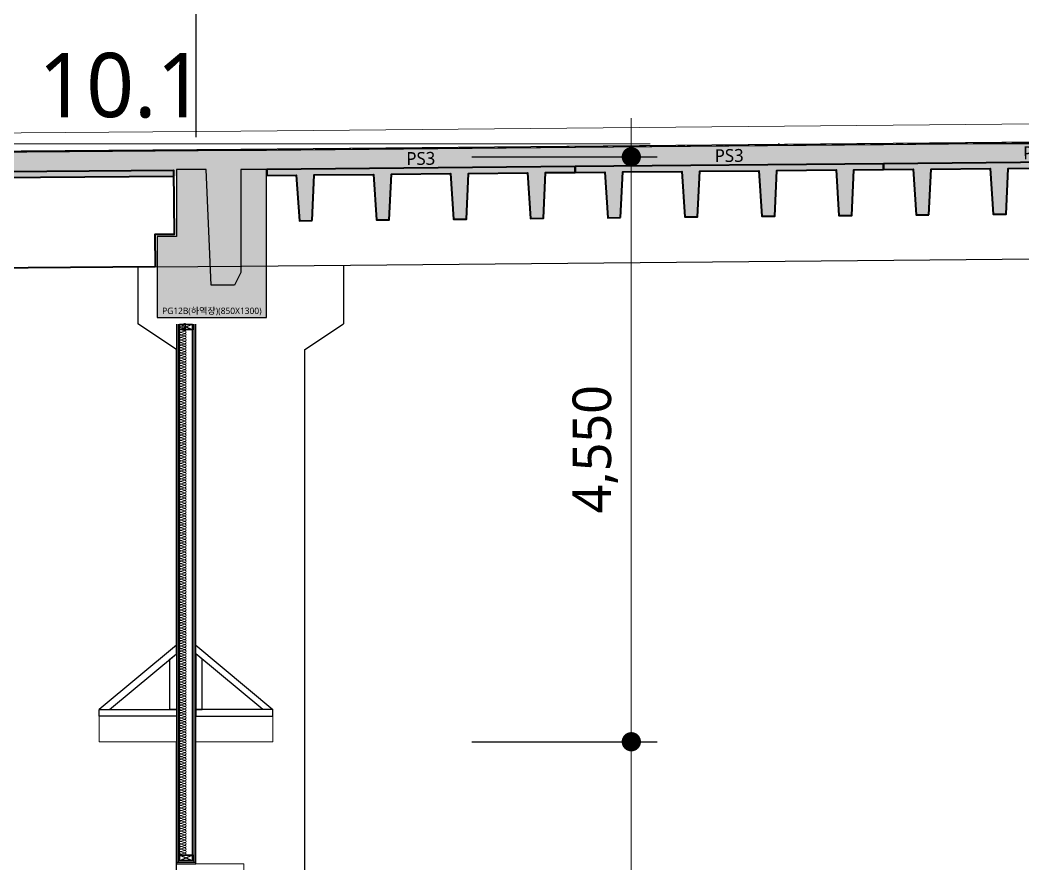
# Model space of a CAD drawing. Header units: millimetres. Extents: x 0 to 420000, y 0 to 297000.
# Drawn here: x 229296 to 237100, y 98999 to 105564 of the extents above; entities that cross this region are included whole.
import ezdxf
from ezdxf.enums import TextEntityAlignment as Align

# ---------------------------------------------------------------- set-up
doc = ezdxf.new("R2010")
doc.units = ezdxf.units.MM
doc.set_wipeout_variables(frame=1)
for name, pattern in [('0731_main_plan$0$form_$0$y-Landschaft$0$_$1$20120914_Verkehrsflächen_Grün$0$20120628_xref - Gammel$1$3_H-GL_F1_U3 - Default$0${ Offset Lines }', [0]), ('CEN', [62, 60, -1, 0, -1]), ('HID', [2, 1.1, -0.9])]:
    doc.linetypes.add(name, pattern=pattern)
doc.layers.get('Defpoints').update_dxf_attribs({"color": 140})
for name, color, linetype in [('1', 3, 'Continuous'), ('3', 3, 'Continuous'), ('A-CONC-SOLD', 253, 'CEN'), ('SCREW2', 8, 'Continuous')]:
    doc.layers.add(name, color=color, linetype=linetype)
for name, color, linetype, lineweight in [('A-AXIS-LINE', 1, 'CEN', 15), ('A-CONC-LIN1', 2, 'Continuous', 40), ('A-CONC-LIN2', 7, 'Continuous', 25), ('A-ELEV-LIN2', 7, 'Continuous', 25), ('A-WAXM-DRYW', 4, 'Continuous', 25), ('A-WAXM-PANL', 6, 'Continuous', 20), ('A-XXXX-FIN2', 6, 'Continuous', 20), ('A-XXXX-INSL2', 8, 'Continuous', 18), ('A-XXXX-STL', 3, 'Continuous', 25), ('A-XXXX-WAT1', 9, 'HID', 20), ('DJ', 7, 'Continuous', 5)]:
    doc.layers.add(name, color=color, linetype=linetype, lineweight=lineweight)
doc.layers.add('A-XXXX-NPLT', color=144, linetype='Continuous', lineweight=15, plot=False)
doc.styles.add('HY울릉도L', font='')
doc.styles.add('맑은고딕', font='')
doc.styles.get('HY울릉도L').set_extended_font_data('HYwulM')
doc.styles.get('맑은고딕').set_extended_font_data('Malgun Gothic')
doc.dimstyles.new('CDIM', dxfattribs={"dimtxt": 3, "dimasz": 1.5, "dimexe": 2, "dimexo": 1, "dimgap": 1, "dimtad": 1, "dimdec": 0, "dimrnd": 0.5, "dimzin": 0, "dimdsep": 32, "dimlunit": 6, "dimtxsty": 'HY울릉도L', "dimblk1": '_CIDOT', "dimblk2": '_CIDOT', "dimsah": 1, "dimcen": 5.5, "dimclrd": 2, "dimclre": 2, "dimclrt": 7, "dimadec": 0, "dimazin": 0, "dimtfac": 1, "dimtdec": 0, "dimtix": 1, "dimtmove": 2, "dimatfit": 1, "dimldrblk": '_CIDOT', "dimfxl": 1, "dimtolj": 1, "dimtzin": 0, "dimlwd": -1, "dimarcsym": 0})

# ---------------------------------------------------------------- blocks, each defined once
blk = doc.blocks.new('axis(211208)')
at = {"layer": 'A-AXIS-LINE', "ltscale": 1000}
blk.add_line((4631788.1, -360968.7), (4955413.1, -360968.7), dxfattribs=at)
blk = doc.blocks.new('90x45x2.3t')
at = {"layer": '1'}
h = blk.add_hatch(dxfattribs=at)
h.set_pattern_fill('ANSI32', color=256, scale=0.5, style=0)
h.set_pattern_definition([(45, (21523.4563, -2132.821), (-3.367596, 3.367596), []), (45, (21525.7014, -2132.821), (-3.367596, 3.367596), [])])
h.paths.add_polyline_path([(23242.8, 726.2), (23338.2, 726.2), (23338.2, 685.8), (23242.8, 685.8)], flags=16)
edge = h.paths.add_edge_path()
edge.add_line((23242.8, 728.5), (23338.2, 728.5))
edge.add_arc((23338.2, 726.2), 2.3, 360, 450, ccw=False)
edge.add_line((23340.5, 726.2), (23340.5, 685.8))
edge.add_arc((23338.2, 685.8), 2.3, 270, 360, ccw=False)
edge.add_line((23338.2, 683.5), (23242.8, 683.5))
edge.add_arc((23242.8, 685.8), 2.3, 180, 270, ccw=False)
edge.add_line((23240.5, 685.8), (23240.5, 726.2))
edge.add_arc((23242.8, 726.2), 2.3, 90, 180, ccw=False)
for p, q in [((23242.8, 685.8), (23338.2, 726.2)), ((23242.8, 726.2), (23338.2, 685.8))]:
    blk.add_line(p, q, dxfattribs=at)
at = {"layer": '3'}
blk.add_lwpolyline([(23242.8, 728.5), (23338.2, 728.5, -0.414214), (23340.5, 726.2), (23340.5, 685.8, -0.414214), (23338.2, 683.5), (23242.8, 683.5, -0.414214), (23240.5, 685.8), (23240.5, 726.2, -0.414214)], format="xyb", close=True, dxfattribs=at)
blk.add_lwpolyline([(23242.8, 726.2), (23338.2, 726.2), (23338.2, 685.8), (23242.8, 685.8)], close=True, dxfattribs=at)
at = {"layer": 'Defpoints'}
blk.add_lwpolyline([(23240.5, 728.5), (23340.5, 728.5), (23340.5, 683.5), (23240.5, 683.5)], close=True, dxfattribs=at)
blk = doc.blocks.new('DTS2_2')
at = {"layer": 'A-CONC-SOLD'}
h = blk.add_hatch(color=256, dxfattribs=at)
h.dxf.hatch_style = 1
h.paths.add_polyline_path([(12500, 0), (12500, -150), (320, -150), (320, 0)])
h = blk.add_hatch(color=256, dxfattribs=at)
h.dxf.hatch_style = 1
h.paths.add_polyline_path([(12480, -150), (12480, -200), (320, -200), (320, -150)])
at = {"layer": 'A-CONC-LIN1'}
blk.add_line((12480, -200), (320, -200), dxfattribs=at)
at = {"layer": 'A-CONC-LIN1', "color": 2}
blk.add_lwpolyline([(12330, -900), (470, -900), (470, -650), (320, -650), (320, -150), (12480, -150), (12480, -650), (12330, -650)], close=True, dxfattribs=at)
at = {"layer": 'A-CONC-LIN2'}
blk.add_line((12500, 0), (320, 0), dxfattribs=at)
blk = doc.blocks.new('PS3')
at = {"layer": 'A-CONC-SOLD'}
h = blk.add_hatch(color=256, dxfattribs=at)
h.dxf.hatch_style = 1
h.paths.add_polyline_path([(1200, 0), (-1200, 0), (-1200, -150), (1200, -150)])
h = blk.add_hatch(color=256, dxfattribs=at)
h.dxf.hatch_style = 1
h.paths.add_polyline_path([(-950, -550), (-850, -550), (-830, -195), (-370, -195), (-350, -550), (-250, -550), (-230, -195), (230, -195), (250, -550), (350, -550), (370, -195), (830, -195), (850, -550), (950, -550), (970, -195), (1200, -195), (1200, -150), (-1200, -150), (-1200, -195), (-970, -195)])
at = {"layer": 'A-CONC-LIN1', "color": 2, "linetype": '0731_main_plan$0$form_$0$y-Landschaft$0$_$1$20120914_Verkehrsflächen_Grün$0$20120628_xref - Gammel$1$3_H-GL_F1_U3 - Default$0${ Offset Lines }'}
blk.add_lwpolyline([(-850, -550), (-830, -195), (-370, -195), (-350, -550), (-250, -550), (-230, -195), (230, -195), (250, -550), (350, -550), (370, -195), (830, -195), (850, -550), (950, -550), (970, -195), (1200, -195), (1200, -150), (-1200, -150), (-1200, -195), (-970, -195), (-950, -550)], close=True, dxfattribs=at)
at = {"layer": 'A-CONC-LIN2'}
blk.add_line((-1200, 0), (1200, 0), dxfattribs=at)
at = {"layer": 'A-XXXX-NPLT', "style": '맑은고딕'}
blk.add_text('PS3', height=100, dxfattribs=at).set_placement((0, -75), align=Align.MIDDLE)
blk = doc.blocks.new('PG12B(하역장)')
at = {"layer": 'A-CONC-SOLD'}
h = blk.add_hatch(color=256, dxfattribs=at)
h.dxf.hatch_style = 1
h.paths.add_polyline_path([(0, 1150), (-200, 1150), (-200, 350), (-250, 250), (-430, 250), (-470, 1150), (-700, 1150), (-700, 630), (-850, 630), (-850, 0), (0, 0)])
h.paths.add_polyline_path([(0, 1300), (-720, 1300), (-720, 1100), (-700, 1100), (-700, 1150), (-470, 1150), (-430, 250), (-250, 250), (-200, 350), (-200, 1150), (0, 1150)])
blk.add_line((-720, 1300), (0, 1300))
at = {"color": 2, "ltscale": 2}
blk.add_lwpolyline([(-700, 1150), (-700, 630), (-850, 630), (-850, 0), (0, 0), (0, 1150), (-200, 1150), (-200, 350), (-250, 250), (-430, 250), (-470, 1150)], close=True, dxfattribs=at)
at = {"layer": 'A-XXXX-NPLT', "style": '맑은고딕'}
blk.add_text('PG12B(하역장)(850X1300)', height=50, dxfattribs=at).set_placement((-425, 50), align=Align.MIDDLE)
blk = doc.blocks.new('9층')
at = {"layer": '1'}
blk.add_lwpolyline([(4788324.9, -401118.7), (4801325, -401018.2), (4812323.8, -400918.2), (4823322.4, -401018.2), (4834327.3, -401118.2), (4845325.1, -401018.2), (4856323.8, -400918.2), (4867322.4, -401018.2), (4878322.4, -401118.7)], dxfattribs=at)
at = {"layer": 'A-CONC-LIN2'}
blk.add_lwpolyline([(4788324.8, -401108.7), (4801324.9, -401008.2), (4812323.8, -400908.2), (4823322.5, -401008.2), (4834327.3, -401108.2), (4845325, -401008.2), (4856323.8, -400908.2), (4867322.5, -401008.2), (4878023.8, -401106)], dxfattribs=at)
at = {"layer": 'A-ELEV-LIN2'}
for p, q in [((4802123.8, -401911), (4802123.8, -402368.5)), ((4800523.8, -401924.4), (4800523.8, -402368.5)), ((4800823.8, -402568.5), (4800523.8, -402368.5)), ((4801823.8, -402568.5), (4802123.8, -402368.5)), ((4800823.8, -411618.7), (4800823.8, -402568.5)), ((4801823.8, -411618.7), (4801823.8, -402568.5))]:
    blk.add_line(p, q, dxfattribs=at)
at = {"layer": 'A-ELEV-LIN2', "ltscale": 50}
blk.add_lwpolyline([(4788331.9, -402018.7), (4801332.6, -401918.2), (4812323.8, -401818.2), (4823314.2, -401918.2), (4834327.3, -402018.2), (4845333.3, -401918.2), (4856323.8, -401818.2), (4867314.2, -401918.2), (4878314.2, -402018.7)], dxfattribs=at)
at = {"layer": 'A-WAXM-DRYW'}
for p, q in [((4800823.8, -402369.3), (4800823.8, -406568.7)), ((4800836.3, -402369.3), (4800836.3, -406543.7)), ((4800848.8, -406508.7), (4800848.8, -402369.3)), ((4800948.8, -406510), (4800948.8, -402369.3)), ((4800961.3, -406556.2), (4800961.3, -402369.3)), ((4800973.8, -406568.7), (4800973.8, -402369.3)), ((4800823.8, -406556.2), (4800973.8, -406556.2)), ((4800823.8, -406568.7), (4800973.8, -406568.7)), ((4800836.3, -406543.7), (4800961.3, -406543.7)), ((4800836.3, -406543.7), (4800836.3, -406556.2))]:
    blk.add_line(p, q, dxfattribs=at)
at = {"layer": 'A-XXXX-FIN2'}
blk.add_lwpolyline([(4788323.8, -400968.7), (4801323.8, -400868.2), (4812323.8, -400768.2), (4823323.8, -400868.2), (4834327.3, -400968.2), (4845323.8, -400868.2), (4856323.8, -400768.2), (4867323.8, -400868.2), (4878223.8, -400967.8), (4878223.8, -401018.7), (4878423.8, -401018.7), (4878423.8, -400968.7), (4878543.8, -400968.7), (4878543.8, -401116)], dxfattribs=at)
at = {"layer": 'A-XXXX-INSL2'}
blk.add_lwpolyline([(4800850.6, -402369.3, 0.319342), (4800860.9, -402372.5), (4800886.6, -402364.9, -1.37259), (4800886.6, -402382.5), (4800860.9, -402374.9, 1.37259), (4800860.9, -402392.5), (4800886.6, -402384.9, -1.37259), (4800886.6, -402402.5), (4800860.9, -402394.9, 1.37259), (4800860.9, -402412.5), (4800886.6, -402404.9, -1.37259), (4800886.6, -402422.5), (4800860.9, -402414.9, 1.37259), (4800860.9, -402432.5), (4800886.6, -402424.9, -1.37259), (4800886.6, -402442.5), (4800860.9, -402434.9, 1.37259), (4800860.9, -402452.5), (4800886.6, -402444.9, -1.37259), (4800886.6, -402462.5), (4800860.9, -402454.9, 1.37259), (4800860.9, -402472.5), (4800886.6, -402464.9, -1.37259), (4800886.6, -402482.5), (4800860.9, -402474.9, 1.37259), (4800860.9, -402492.5), (4800886.6, -402484.9, -1.37259), (4800886.6, -402502.5), (4800860.9, -402494.9, 1.37259), (4800860.9, -402512.5), (4800886.6, -402504.9, -1.37259), (4800886.6, -402522.5), (4800860.9, -402514.9, 1.37259), (4800860.9, -402532.5), (4800886.6, -402524.9, -1.37259), (4800886.6, -402542.5), (4800860.9, -402534.9, 1.37259), (4800860.9, -402552.5), (4800886.6, -402544.9, -1.37259), (4800886.6, -402562.5), (4800860.9, -402554.9, 1.37259), (4800860.9, -402572.5), (4800886.6, -402564.9, -1.37259), (4800886.6, -402582.5), (4800860.9, -402574.9, 1.37259), (4800860.9, -402592.5), (4800886.6, -402584.9, -1.37259), (4800886.6, -402602.5), (4800860.9, -402594.9, 1.37259), (4800860.9, -402612.5), (4800886.6, -402604.9, -1.37259), (4800886.6, -402622.5), (4800860.9, -402614.9, 1.37259), (4800860.9, -402632.5), (4800886.6, -402624.9, -1.37259), (4800886.6, -402642.5), (4800860.9, -402634.9, 1.37259), (4800860.9, -402652.5), (4800886.6, -402644.9, -1.37259), (4800886.6, -402662.5), (4800860.9, -402654.9, 1.37259), (4800860.9, -402672.5), (4800886.6, -402664.9, -1.37259), (4800886.6, -402682.5), (4800860.9, -402674.9, 1.37259), (4800860.9, -402692.5), (4800886.6, -402684.9, -1.37259), (4800886.6, -402702.5), (4800860.9, -402694.9, 1.37259), (4800860.9, -402712.5), (4800886.6, -402704.9, -1.37259), (4800886.6, -402722.5), (4800860.9, -402714.9, 1.37259), (4800860.9, -402732.5), (4800886.6, -402724.9, -1.37259), (4800886.6, -402742.5), (4800860.9, -402734.9, 1.37259), (4800860.9, -402752.5), (4800886.6, -402744.9, -1.37259), (4800886.6, -402762.5), (4800860.9, -402754.9, 1.37259), (4800860.9, -402772.5), (4800886.6, -402764.9, -1.37259), (4800886.6, -402782.5), (4800860.9, -402774.9, 1.37259), (4800860.9, -402792.5), (4800886.6, -402784.9, -1.37259), (4800886.6, -402802.5), (4800860.9, -402794.9, 1.37259), (4800860.9, -402812.5), (4800886.6, -402804.9, -1.37259), (4800886.6, -402822.5), (4800860.9, -402814.9, 1.37259), (4800860.9, -402832.5), (4800886.6, -402824.9, -1.37259), (4800886.6, -402842.5), (4800860.9, -402834.9, 1.37259), (4800860.9, -402852.5), (4800886.6, -402844.9, -1.37259), (4800886.6, -402862.5), (4800860.9, -402854.9, 1.37259), (4800860.9, -402872.5), (4800886.6, -402864.9, -1.37259), (4800886.6, -402882.5), (4800860.9, -402874.9, 1.37259), (4800860.9, -402892.5), (4800886.6, -402884.9, -1.37259), (4800886.6, -402902.5), (4800860.9, -402894.9, 1.37259), (4800860.9, -402912.5), (4800886.6, -402904.9, -1.37259), (4800886.6, -402922.5), (4800860.9, -402914.9, 1.37259), (4800860.9, -402932.5), (4800886.6, -402924.9, -1.37259), (4800886.6, -402942.5), (4800860.9, -402934.9, 1.37259), (4800860.9, -402952.5), (4800886.6, -402944.9, -1.37259), (4800886.6, -402962.5), (4800860.9, -402954.9, 1.37259), (4800860.9, -402972.5), (4800886.6, -402964.9, -1.37259), (4800886.6, -402982.5), (4800860.9, -402974.9, 1.37259), (4800860.9, -402992.5), (4800886.6, -402984.9, -1.37259), (4800886.6, -403002.5), (4800860.9, -402994.9, 1.37259), (4800860.9, -403012.5), (4800886.6, -403004.9, -1.37259), (4800886.6, -403022.5), (4800860.9, -403014.9, 1.37259), (4800860.9, -403032.5), (4800886.6, -403024.9, -1.37259), (4800886.6, -403042.5), (4800860.9, -403034.9, 1.37259), (4800860.9, -403052.5), (4800886.6, -403044.9, -1.37259), (4800886.6, -403062.5), (4800860.9, -403054.9, 1.37259), (4800860.9, -403072.5), (4800886.6, -403064.9, -1.37259), (4800886.6, -403082.5), (4800860.9, -403074.9, 1.37259), (4800860.9, -403092.5), (4800886.6, -403084.9, -1.37259), (4800886.6, -403102.5), (4800860.9, -403094.9, 1.37259), (4800860.9, -403112.5), (4800886.6, -403104.9, -1.37259), (4800886.6, -403122.5), (4800860.9, -403114.9, 1.37259), (4800860.9, -403132.5), (4800886.6, -403124.9, -1.37259), (4800886.6, -403142.5), (4800860.9, -403134.9, 1.37259), (4800860.9, -403152.5), (4800886.6, -403144.9, -1.37259), (4800886.6, -403162.5), (4800860.9, -403154.9, 1.37259), (4800860.9, -403172.5), (4800886.6, -403164.9, -1.37259), (4800886.6, -403182.5), (4800860.9, -403174.9, 1.37259), (4800860.9, -403192.5), (4800886.6, -403184.9, -1.37259), (4800886.6, -403202.5), (4800860.9, -403194.9, 1.37259), (4800860.9, -403212.5), (4800886.6, -403204.9, -1.37259), (4800886.6, -403222.5), (4800860.9, -403214.9, 1.37259), (4800860.9, -403232.5), (4800886.6, -403224.9, -1.37259), (4800886.6, -403242.5), (4800860.9, -403234.9, 1.37259), (4800860.9, -403252.5), (4800886.6, -403244.9, -1.37259), (4800886.6, -403262.5), (4800860.9, -403254.9, 1.37259), (4800860.9, -403272.5), (4800886.6, -403264.9, -1.37259), (4800886.6, -403282.5), (4800860.9, -403274.9, 1.37259), (4800860.9, -403292.5), (4800886.6, -403284.9, -1.37259), (4800886.6, -403302.5), (4800860.9, -403294.9, 1.37259), (4800860.9, -403312.5), (4800886.6, -403304.9, -1.37259), (4800886.6, -403322.5), (4800860.9, -403314.9, 1.37259), (4800860.9, -403332.5), (4800886.6, -403324.9, -1.37259), (4800886.6, -403342.5), (4800860.9, -403334.9, 1.37259), (4800860.9, -403352.5), (4800886.6, -403344.9, -1.37259), (4800886.6, -403362.5), (4800860.9, -403354.9, 1.37259), (4800860.9, -403372.5), (4800886.6, -403364.9, -1.37259), (4800886.6, -403382.5), (4800860.9, -403374.9, 1.37259), (4800860.9, -403392.5), (4800886.6, -403384.9, -1.37259), (4800886.6, -403402.5), (4800860.9, -403394.9, 1.37259), (4800860.9, -403412.5), (4800886.6, -403404.9, -1.37259), (4800886.6, -403422.5), (4800860.9, -403414.9, 1.37259), (4800860.9, -403432.5), (4800886.6, -403424.9, -1.37259), (4800886.6, -403442.5), (4800860.9, -403434.9, 1.37259), (4800860.9, -403452.5), (4800886.6, -403444.9, -1.37259), (4800886.6, -403462.5), (4800860.9, -403454.9, 1.37259), (4800860.9, -403472.5), (4800886.6, -403464.9, -1.37259), (4800886.6, -403482.5), (4800860.9, -403474.9, 1.37259), (4800860.9, -403492.5), (4800886.6, -403484.9, -1.37259), (4800886.6, -403502.5), (4800860.9, -403494.9, 1.37259), (4800860.9, -403512.5), (4800886.6, -403504.9, -1.37259), (4800886.6, -403522.5), (4800860.9, -403514.9, 1.37259), (4800860.9, -403532.5), (4800886.6, -403524.9, -1.37259), (4800886.6, -403542.5), (4800860.9, -403534.9, 1.37259), (4800860.9, -403552.5), (4800886.6, -403544.9, -1.37259), (4800886.6, -403562.5), (4800860.9, -403554.9, 1.37259), (4800860.9, -403572.5), (4800886.6, -403564.9, -1.37259), (4800886.6, -403582.5), (4800860.9, -403574.9, 1.37259), (4800860.9, -403592.5), (4800886.6, -403584.9, -1.37259), (4800886.6, -403602.5), (4800860.9, -403594.9, 1.37259), (4800860.9, -403612.5), (4800886.6, -403604.9, -1.37259), (4800886.6, -403622.5), (4800860.9, -403614.9, 1.37259), (4800860.9, -403632.5), (4800886.6, -403624.9, -1.37259), (4800886.6, -403642.5), (4800860.9, -403634.9, 1.37259), (4800860.9, -403652.5), (4800886.6, -403644.9, -1.37259), (4800886.6, -403662.5), (4800860.9, -403654.9, 1.37259), (4800860.9, -403672.5), (4800886.6, -403664.9, -1.37259), (4800886.6, -403682.5), (4800860.9, -403674.9, 1.37259), (4800860.9, -403692.5), (4800886.6, -403684.9, -1.37259), (4800886.6, -403702.5), (4800860.9, -403694.9, 1.37259), (4800860.9, -403712.5), (4800886.6, -403704.9, -1.37259), (4800886.6, -403722.5), (4800860.9, -403714.9, 1.37259), (4800860.9, -403732.5), (4800886.6, -403724.9, -1.37259), (4800886.6, -403742.5), (4800860.9, -403734.9, 1.37259), (4800860.9, -403752.5), (4800886.6, -403744.9, -1.37259), (4800886.6, -403762.5), (4800860.9, -403754.9, 1.37259), (4800860.9, -403772.5), (4800886.6, -403764.9, -1.37259), (4800886.6, -403782.5), (4800860.9, -403774.9, 1.37259), (4800860.9, -403792.5), (4800886.6, -403784.9, -1.37259), (4800886.6, -403802.5), (4800860.9, -403794.9, 1.37259), (4800860.9, -403812.5), (4800886.6, -403804.9, -1.37259), (4800886.6, -403822.5), (4800860.9, -403814.9, 1.37259), (4800860.9, -403832.5), (4800886.6, -403824.9, -1.37259), (4800886.6, -403842.5), (4800860.9, -403834.9, 1.37259), (4800860.9, -403852.5), (4800886.6, -403844.9, -1.37259), (4800886.6, -403862.5), (4800860.9, -403854.9, 1.37259), (4800860.9, -403872.5), (4800886.6, -403864.9, -1.37259), (4800886.6, -403882.5), (4800860.9, -403874.9, 1.37259), (4800860.9, -403892.5), (4800886.6, -403884.9, -1.37259), (4800886.6, -403902.5), (4800860.9, -403894.9, 1.37259), (4800860.9, -403912.5), (4800886.6, -403904.9, -1.37259), (4800886.6, -403922.5), (4800860.9, -403914.9, 1.37259), (4800860.9, -403932.5), (4800886.6, -403924.9, -1.37259), (4800886.6, -403942.5), (4800860.9, -403934.9, 1.37259), (4800860.9, -403952.5), (4800886.6, -403944.9, -1.37259), (4800886.6, -403962.5), (4800860.9, -403954.9, 1.37259), (4800860.9, -403972.5), (4800886.6, -403964.9, -1.37259), (4800886.6, -403982.5), (4800860.9, -403974.9, 1.37259), (4800860.9, -403992.5), (4800886.6, -403984.9, -1.37259), (4800886.6, -404002.5), (4800860.9, -403994.9, 1.37259), (4800860.9, -404012.5), (4800886.6, -404004.9, -1.37259), (4800886.6, -404022.5), (4800860.9, -404014.9, 1.37259), (4800860.9, -404032.5), (4800886.6, -404024.9, -1.37259), (4800886.6, -404042.5), (4800860.9, -404034.9, 1.37259), (4800860.9, -404052.5), (4800886.6, -404044.9, -1.37259), (4800886.6, -404062.5), (4800860.9, -404054.9, 1.37259), (4800860.9, -404072.5), (4800886.6, -404064.9, -1.37259), (4800886.6, -404082.5), (4800860.9, -404074.9, 1.37259), (4800860.9, -404092.5), (4800886.6, -404084.9, -1.37259), (4800886.6, -404102.5), (4800860.9, -404094.9, 1.37259), (4800860.9, -404112.5), (4800886.6, -404104.9, -1.37259), (4800886.6, -404122.5), (4800860.9, -404114.9, 1.37259), (4800860.9, -404132.5), (4800886.6, -404124.9, -1.37259), (4800886.6, -404142.5), (4800860.9, -404134.9, 1.37259), (4800860.9, -404152.5), (4800886.6, -404144.9, -1.37259), (4800886.6, -404162.5), (4800860.9, -404154.9, 1.37259), (4800860.9, -404172.5), (4800886.6, -404164.9, -1.37259), (4800886.6, -404182.5), (4800860.9, -404174.9, 1.37259), (4800860.9, -404192.5), (4800886.6, -404184.9, -1.37259), (4800886.6, -404202.5), (4800860.9, -404194.9, 1.37259), (4800860.9, -404212.5), (4800886.6, -404204.9, -1.37259), (4800886.6, -404222.5), (4800860.9, -404214.9, 1.37259), (4800860.9, -404232.5), (4800886.6, -404224.9, -1.37259), (4800886.6, -404242.5), (4800860.9, -404234.9, 1.37259), (4800860.9, -404252.5), (4800886.6, -404244.9, -1.37259), (4800886.6, -404262.5), (4800860.9, -404254.9, 1.37259), (4800860.9, -404272.5), (4800886.6, -404264.9, -1.37259), (4800886.6, -404282.5), (4800860.9, -404274.9, 1.37259), (4800860.9, -404292.5), (4800886.6, -404284.9, -1.37259), (4800886.6, -404302.5), (4800860.9, -404294.9, 1.37259), (4800860.9, -404312.5), (4800886.6, -404304.9, -1.37259), (4800886.6, -404322.5), (4800860.9, -404314.9, 1.37259), (4800860.9, -404332.5), (4800886.6, -404324.9, -1.37259), (4800886.6, -404342.5), (4800860.9, -404334.9, 1.37259), (4800860.9, -404352.5), (4800886.6, -404344.9, -1.37259), (4800886.6, -404362.5), (4800860.9, -404354.9, 1.37259), (4800860.9, -404372.5), (4800886.6, -404364.9, -1.37259), (4800886.6, -404382.5), (4800860.9, -404374.9, 1.37259), (4800860.9, -404392.5), (4800886.6, -404384.9, -1.37259), (4800886.6, -404402.5), (4800860.9, -404394.9, 1.37259), (4800860.9, -404412.5), (4800886.6, -404404.9, -1.37259), (4800886.6, -404422.5), (4800860.9, -404414.9, 1.37259), (4800860.9, -404432.5), (4800886.6, -404424.9, -1.37259), (4800886.6, -404442.5), (4800860.9, -404434.9, 1.37259), (4800860.9, -404452.5), (4800886.6, -404444.9, -1.37259), (4800886.6, -404462.5), (4800860.9, -404454.9, 1.37259), (4800860.9, -404472.5), (4800886.6, -404464.9, -1.37259), (4800886.6, -404482.5), (4800860.9, -404474.9, 1.37259), (4800860.9, -404492.5), (4800886.6, -404484.9, -1.37259), (4800886.6, -404502.5), (4800860.9, -404494.9, 1.37259), (4800860.9, -404512.5), (4800886.6, -404504.9, -1.37259), (4800886.6, -404522.5), (4800860.9, -404514.9, 1.37259), (4800860.9, -404532.5), (4800886.6, -404524.9, -1.37259), (4800886.6, -404542.5), (4800860.9, -404534.9, 1.37259), (4800860.9, -404552.5), (4800886.6, -404544.9, -1.37259), (4800886.6, -404562.5), (4800860.9, -404554.9, 1.37259), (4800860.9, -404572.5), (4800886.6, -404564.9, -1.37259), (4800886.6, -404582.5), (4800860.9, -404574.9, 1.37259), (4800860.9, -404592.5), (4800886.6, -404584.9, -1.37259), (4800886.6, -404602.5), (4800860.9, -404594.9, 1.37259), (4800860.9, -404612.5), (4800886.6, -404604.9, -1.37259), (4800886.6, -404622.5), (4800860.9, -404614.9, 1.37259), (4800860.9, -404632.5), (4800886.6, -404624.9, -1.37259), (4800886.6, -404642.5), (4800860.9, -404634.9, 1.37259), (4800860.9, -404652.5), (4800886.6, -404644.9, -1.37259), (4800886.6, -404662.5), (4800860.9, -404654.9, 1.37259), (4800860.9, -404672.5), (4800886.6, -404664.9, -1.37259), (4800886.6, -404682.5), (4800860.9, -404674.9, 1.37259), (4800860.9, -404692.5), (4800886.6, -404684.9, -1.37259), (4800886.6, -404702.5), (4800860.9, -404694.9, 1.37259), (4800860.9, -404712.5), (4800886.6, -404704.9, -1.37259), (4800886.6, -404722.5), (4800860.9, -404714.9, 1.37259), (4800860.9, -404732.5), (4800886.6, -404724.9, -1.37259), (4800886.6, -404742.5), (4800860.9, -404734.9, 1.37259), (4800860.9, -404752.5), (4800886.6, -404744.9, -1.37259), (4800886.6, -404762.5), (4800860.9, -404754.9, 1.37259), (4800860.9, -404772.5), (4800886.6, -404764.9, -1.37259), (4800886.6, -404782.5), (4800860.9, -404774.9, 1.37259), (4800860.9, -404792.5), (4800886.6, -404784.9, -1.37259), (4800886.6, -404802.5), (4800860.9, -404794.9, 1.37259), (4800860.9, -404812.5), (4800886.6, -404804.9, -1.37259), (4800886.6, -404822.5), (4800860.9, -404814.9, 1.37259), (4800860.9, -404832.5), (4800886.6, -404824.9, -1.37259), (4800886.6, -404842.5), (4800860.9, -404834.9, 1.37259), (4800860.9, -404852.5), (4800886.6, -404844.9, -1.37259), (4800886.6, -404862.5), (4800860.9, -404854.9, 1.37259), (4800860.9, -404872.5), (4800886.6, -404864.9, -1.37259), (4800886.6, -404882.5), (4800860.9, -404874.9, 1.37259), (4800860.9, -404892.5), (4800886.6, -404884.9, -1.37259), (4800886.6, -404902.5), (4800860.9, -404894.9, 1.37259), (4800860.9, -404912.5), (4800886.6, -404904.9, -1.37259), (4800886.6, -404922.5), (4800860.9, -404914.9, 1.37259), (4800860.9, -404932.5), (4800886.6, -404924.9, -1.37259), (4800886.6, -404942.5), (4800860.9, -404934.9, 1.37259), (4800860.9, -404952.5), (4800886.6, -404944.9, -1.37259), (4800886.6, -404962.5), (4800860.9, -404954.9, 1.37259), (4800860.9, -404972.5), (4800886.6, -404964.9, -1.37259), (4800886.6, -404982.5), (4800860.9, -404974.9, 1.37259), (4800860.9, -404992.5), (4800886.6, -404984.9, -1.37259), (4800886.6, -405002.5), (4800860.9, -404994.9, 1.37259), (4800860.9, -405012.5), (4800886.6, -405004.9, -1.37259), (4800886.6, -405022.5), (4800860.9, -405014.9, 1.37259), (4800860.9, -405032.5), (4800886.6, -405024.9, -1.37259), (4800886.6, -405042.5), (4800860.9, -405034.9, 1.37259), (4800860.9, -405052.5), (4800886.6, -405044.9, -1.37259), (4800886.6, -405062.5), (4800860.9, -405054.9, 1.37259), (4800860.9, -405072.5), (4800886.6, -405064.9, -1.37259), (4800886.6, -405082.5), (4800860.9, -405074.9, 1.37259), (4800860.9, -405092.5), (4800886.6, -405084.9, -1.37259), (4800886.6, -405102.5), (4800860.9, -405094.9, 1.37259), (4800860.9, -405112.5), (4800886.6, -405104.9, -1.37259), (4800886.6, -405122.5), (4800860.9, -405114.9, 1.37259), (4800860.9, -405132.5), (4800886.6, -405124.9, -1.37259), (4800886.6, -405142.5), (4800860.9, -405134.9, 1.37259), (4800860.9, -405152.5), (4800886.6, -405144.9, -1.37259), (4800886.6, -405162.5), (4800860.9, -405154.9, 1.37259), (4800860.9, -405172.5), (4800886.6, -405164.9, -1.37259), (4800886.6, -405182.5), (4800860.9, -405174.9, 1.37259), (4800860.9, -405192.5), (4800886.6, -405184.9, -1.37259), (4800886.6, -405202.5), (4800860.9, -405194.9, 1.37259), (4800860.9, -405212.5), (4800886.6, -405204.9, -1.37259), (4800886.6, -405222.5), (4800860.9, -405214.9, 1.37259), (4800860.9, -405232.5), (4800886.6, -405224.9, -1.37259), (4800886.6, -405242.5), (4800860.9, -405234.9, 1.37259), (4800860.9, -405252.5), (4800886.6, -405244.9, -1.37259), (4800886.6, -405262.5), (4800860.9, -405254.9, 1.37259), (4800860.9, -405272.5), (4800886.6, -405264.9, -1.37259), (4800886.6, -405282.5), (4800860.9, -405274.9, 1.37259), (4800860.9, -405292.5), (4800886.6, -405284.9, -1.37259), (4800886.6, -405302.5), (4800860.9, -405294.9, 1.37259), (4800860.9, -405312.5), (4800886.6, -405304.9, -1.37259), (4800886.6, -405322.5), (4800860.9, -405314.9, 1.37259), (4800860.9, -405332.5), (4800886.6, -405324.9, -1.37259), (4800886.6, -405342.5), (4800860.9, -405334.9, 1.37259), (4800860.9, -405352.5), (4800886.6, -405344.9, -1.37259), (4800886.6, -405362.5), (4800860.9, -405354.9, 1.37259), (4800860.9, -405372.5), (4800886.6, -405364.9, -1.37259), (4800886.6, -405382.5), (4800860.9, -405374.9, 1.37259), (4800860.9, -405392.5), (4800886.6, -405384.9, -1.37259), (4800886.6, -405402.5), (4800860.9, -405394.9, 1.37259), (4800860.9, -405412.5), (4800886.6, -405404.9, -1.37259), (4800886.6, -405422.5), (4800860.9, -405414.9, 1.37259), (4800860.9, -405432.5), (4800886.6, -405424.9, -1.37259), (4800886.6, -405442.5), (4800860.9, -405434.9, 1.37259), (4800860.9, -405452.5), (4800886.6, -405444.9, -1.37259), (4800886.6, -405462.5), (4800860.9, -405454.9, 1.37259), (4800860.9, -405472.5), (4800886.6, -405464.9, -1.37259), (4800886.6, -405482.5), (4800860.9, -405474.9, 1.37259), (4800860.9, -405492.5), (4800886.6, -405484.9, -1.37259), (4800886.6, -405502.5), (4800860.9, -405494.9, 1.37259), (4800860.9, -405512.5), (4800886.6, -405504.9, -1.37259), (4800886.6, -405522.5), (4800860.9, -405514.9, 1.37259), (4800860.9, -405532.5), (4800886.6, -405524.9, -1.37259), (4800886.6, -405542.5), (4800860.9, -405534.9, 1.37259), (4800860.9, -405552.5), (4800886.6, -405544.9, -1.37259), (4800886.6, -405562.5), (4800860.9, -405554.9, 1.37259), (4800860.9, -405572.5), (4800886.6, -405564.9, -1.37259), (4800886.6, -405582.5), (4800860.9, -405574.9, 1.37259), (4800860.9, -405592.5), (4800886.6, -405584.9, -1.37259), (4800886.6, -405602.5), (4800860.9, -405594.9, 1.37259), (4800860.9, -405612.5), (4800886.6, -405604.9, -1.37259), (4800886.6, -405622.5), (4800860.9, -405614.9, 1.37259), (4800860.9, -405632.5), (4800886.6, -405624.9, -1.37259), (4800886.6, -405642.5), (4800860.9, -405634.9, 1.37259), (4800860.9, -405652.5), (4800886.6, -405644.9, -1.37259), (4800886.6, -405662.5), (4800860.9, -405654.9, 1.37259), (4800860.9, -405672.5), (4800886.6, -405664.9, -1.37259), (4800886.6, -405682.5), (4800860.9, -405674.9, 1.37259), (4800860.9, -405692.5), (4800886.6, -405684.9, -1.37259), (4800886.6, -405702.5), (4800860.9, -405694.9, 1.37259), (4800860.9, -405712.5), (4800886.6, -405704.9, -1.37259), (4800886.6, -405722.5), (4800860.9, -405714.9, 1.37259), (4800860.9, -405732.5), (4800886.6, -405724.9, -1.37259), (4800886.6, -405742.5), (4800860.9, -405734.9, 1.37259), (4800860.9, -405752.5), (4800886.6, -405744.9, -1.37259), (4800886.6, -405762.5), (4800860.9, -405754.9, 1.37259), (4800860.9, -405772.5), (4800886.6, -405764.9, -1.37259), (4800886.6, -405782.5), (4800860.9, -405774.9, 1.37259), (4800860.9, -405792.5), (4800886.6, -405784.9, -1.37259), (4800886.6, -405802.5), (4800860.9, -405794.9, 1.37259), (4800860.9, -405812.5), (4800886.6, -405804.9, -1.37259), (4800886.6, -405822.5), (4800860.9, -405814.9, 1.37259), (4800860.9, -405832.5), (4800886.6, -405824.9, -1.37259), (4800886.6, -405842.5), (4800860.9, -405834.9, 1.37259), (4800860.9, -405852.5), (4800886.6, -405844.9, -1.37259), (4800886.6, -405862.5), (4800860.9, -405854.9, 1.37259), (4800860.9, -405872.5), (4800886.6, -405864.9, -1.37259), (4800886.6, -405882.5), (4800860.9, -405874.9, 1.37259), (4800860.9, -405892.5), (4800886.6, -405884.9, -1.37259), (4800886.6, -405902.5), (4800860.9, -405894.9, 1.37259), (4800860.9, -405912.5), (4800886.6, -405904.9, -1.37259), (4800886.6, -405922.5), (4800860.9, -405914.9, 1.37259), (4800860.9, -405932.5), (4800886.6, -405924.9, -1.37259), (4800886.6, -405942.5), (4800860.9, -405934.9, 1.37259), (4800860.9, -405952.5), (4800886.6, -405944.9, -1.37259), (4800886.6, -405962.5), (4800860.9, -405954.9, 1.37259), (4800860.9, -405972.5), (4800886.6, -405964.9, -1.37259), (4800886.6, -405982.5), (4800860.9, -405974.9, 1.37259), (4800860.9, -405992.5), (4800886.6, -405984.9, -1.37259), (4800886.6, -406002.5), (4800860.9, -405994.9, 1.37259), (4800860.9, -406012.5), (4800886.6, -406004.9, -1.37259), (4800886.6, -406022.5), (4800860.9, -406014.9, 1.37259), (4800860.9, -406032.5), (4800886.6, -406024.9, -1.37259), (4800886.6, -406042.5), (4800860.9, -406034.9, 1.37259), (4800860.9, -406052.5), (4800886.6, -406044.9, -1.37259), (4800886.6, -406062.5), (4800860.9, -406054.9, 1.37259), (4800860.9, -406072.5), (4800886.6, -406064.9, -1.37259), (4800886.6, -406082.5), (4800860.9, -406074.9, 1.37259), (4800860.9, -406092.5), (4800886.6, -406084.9, -1.37259), (4800886.6, -406102.5), (4800860.9, -406094.9, 1.37259), (4800860.9, -406112.5), (4800886.6, -406104.9, -1.37259), (4800886.6, -406122.5), (4800860.9, -406114.9, 1.37259), (4800860.9, -406132.5), (4800886.6, -406124.9, -1.37259), (4800886.6, -406142.5), (4800860.9, -406134.9, 1.37259), (4800860.9, -406152.5), (4800886.6, -406144.9, -1.37259), (4800886.6, -406162.5), (4800860.9, -406154.9, 1.37259), (4800860.9, -406172.5), (4800886.6, -406164.9, -1.37259), (4800886.6, -406182.5), (4800860.9, -406174.9, 1.37259), (4800860.9, -406192.5), (4800886.6, -406184.9, -1.37259), (4800886.6, -406202.5), (4800860.9, -406194.9, 1.37259), (4800860.9, -406212.5), (4800886.6, -406204.9, -1.37259), (4800886.6, -406222.5), (4800860.9, -406214.9, 1.37259), (4800860.9, -406232.5), (4800886.6, -406224.9, -1.37259), (4800886.6, -406242.5), (4800860.9, -406234.9, 1.37259), (4800860.9, -406252.5), (4800886.6, -406244.9, -1.37259), (4800886.6, -406262.5), (4800860.9, -406254.9, 1.37259), (4800860.9, -406272.5), (4800886.6, -406264.9, -1.37259), (4800886.6, -406282.5), (4800860.9, -406274.9, 1.37259), (4800860.9, -406292.5), (4800886.6, -406284.9, -1.37259), (4800886.6, -406302.5), (4800860.9, -406294.9, 1.37259), (4800860.9, -406312.5), (4800886.6, -406304.9, -1.37259), (4800886.6, -406322.5), (4800860.9, -406314.9, 1.37259), (4800860.9, -406332.5), (4800886.6, -406324.9, -1.37259), (4800886.6, -406342.5), (4800860.9, -406334.9, 1.37259), (4800860.9, -406352.5), (4800886.6, -406344.9, -1.37259), (4800886.6, -406362.5), (4800860.9, -406354.9, 1.37259), (4800860.9, -406372.5), (4800886.6, -406364.9, -1.37259), (4800886.6, -406382.5), (4800860.9, -406374.9, 1.37259), (4800860.9, -406392.5), (4800886.6, -406384.9, -1.37259), (4800886.6, -406402.5), (4800860.9, -406394.9, 1.37259), (4800860.9, -406412.5), (4800886.6, -406404.9, -1.37259), (4800886.6, -406422.5), (4800860.9, -406414.9, 1.37259), (4800860.9, -406432.5), (4800886.6, -406424.9, -1.37259), (4800886.6, -406442.5), (4800860.9, -406434.9, 1.37259), (4800860.9, -406452.5), (4800886.6, -406444.9, -1.37259), (4800886.6, -406462.5), (4800860.9, -406454.9, 1.37259), (4800860.9, -406472.5), (4800886.6, -406464.9, -1.37259), (4800886.6, -406482.5), (4800860.9, -406474.9, 1.37259), (4800860.9, -406492.5), (4800886.6, -406484.9, -0.471828), (4800898.8, -406493.7)], format="xyb", dxfattribs=at)
at = {"layer": 'A-XXXX-WAT1', "ltscale": 50}
blk.add_lwpolyline([(4788324.9, -401113.7), (4801325, -401013.2), (4812323.8, -400913.2), (4823322.4, -401013.2), (4834327.3, -401113.2), (4845325.1, -401013.2), (4856323.8, -400913.2), (4867322.4, -401013.2), (4878023.8, -401111), (4878550.8, -401111), (4878568.8, -401093.1), (4878568.8, -400277.8), (4878588.8, -400268.7)], dxfattribs=at)
at = {"layer": 'DJ', "color": 4}
blk.add_lwpolyline([(4801348.8, -406623.7), (4801348.8, -406568.7), (4800823.8, -406568.7), (4800823.8, -406968.7)], dxfattribs=at)
for name, p, rotation in [('PS3', (4805124.8, -400983.6), 0.5208451434080352), ('PS3', (4807524.8, -400961.8), 0.5208471658486947), ('DTS2_2', (4788321.1, -401121.3), 0.4540752557787158), ('PS3', (4802724.9, -401006.4), 0.5642364094439885)]:
    blk.add_blockref(name, p, dxfattribs=dict(rotation=rotation))
blk.add_blockref('PG12B(하역장)', (4801524.9, -402318.2))
at = {"layer": 'SCREW2'}
for p in [(4777608.3, -403097.8), (4777608.3, -407227.3)]:
    blk.add_blockref('90x45x2.3t', p, dxfattribs=at)
blk = doc.blocks.new('가림막(210906)')
blk.add_wipeout([(0, 750), (-600, 250), (-521.9, 250), (0, 684.9)])
blk.add_wipeout([(0, 200), (-600, 200), (-600, 250), (0, 250)])
for points in [[(-50, 250), (-50, 643.2), (0, 684.9), (0, 250)], [(0, 0), (-600, 0), (-600, 200), (0, 200)]]:
    blk.add_wipeout(points)
at = {"layer": 'A-WAXM-PANL'}
blk.add_lwpolyline([(0, 0), (-600, 0), (-600, 200), (0, 200)], close=True, dxfattribs=at)
at = {"layer": 'A-XXXX-STL'}
for points in [[(0, 750), (-600, 250), (-521.9, 250), (0, 684.9)], [(-50, 250), (-50, 643.2), (0, 684.9), (0, 250)], [(0, 200), (-600, 200), (-600, 250), (0, 250)]]:
    blk.add_lwpolyline(points, close=True, dxfattribs=at)
blk = doc.blocks.new('_CIDOT')
at = {"color": 0, "linetype": 'ByBlock'}
blk.add_line((2, 0), (-1, 0), dxfattribs=at)
at = {"color": 0, "linetype": 'ByBlock', "const_width": 0.5}
blk.add_lwpolyline([(-0.25, 0, 1), (0.25, 0, 1)], format="xyb", close=True, dxfattribs=at)
blk = doc.blocks.new('*D178')
at = {"layer": 'A-XXXX-NPLT', "lineweight": -2, "transparency": 16777216}
for p, q in [((232812.5, 99950), (234252.5, 99950)), ((232812.5, 94450), (234252.5, 94450))]:
    blk.add_line(p, q, dxfattribs=at)
at = {"layer": 'A-XXXX-NPLT', "transparency": 16777216}
blk.add_line((234052.5, 94600), (234052.5, 99800), dxfattribs=at)
at = {"layer": 'Defpoints', "color": 0, "transparency": 16777216}
for p in [(232712.5, 99950), (234052.5, 99950), (232712.5, 94450)]:
    blk.add_point(p, dxfattribs=at)
at = {"layer": 'A-XXXX-NPLT', "transparency": 16777216, "xscale": 150, "yscale": 150, "zscale": 150}
for p, rotation in [((234052.5, 99950), 90), ((234052.5, 94450), 270)]:
    blk.add_blockref('_CIDOT', p, dxfattribs=dict(at, rotation=rotation))
at = {"layer": 'A-XXXX-NPLT', "color": 3, "transparency": 16777216, "insert": (233772.3, 97200), "char_height": 300, "attachment_point": 5, "rotation": 90, "style": '맑은고딕'}
blk.add_mtext('\\A1;5,500', dxfattribs=at)
blk = doc.blocks.new('*D179')
at = {"layer": 'A-XXXX-NPLT', "lineweight": -2, "transparency": 16777216}
for p, q in [((232812.5, 104500), (234252.5, 104500)), ((232812.5, 99950), (234252.5, 99950))]:
    blk.add_line(p, q, dxfattribs=at)
at = {"layer": 'A-XXXX-NPLT', "transparency": 16777216}
blk.add_line((234052.5, 100100), (234052.5, 104350), dxfattribs=at)
at = {"layer": 'Defpoints', "color": 0, "transparency": 16777216}
for p in [(232712.5, 104500), (234052.5, 104500), (232712.5, 99950)]:
    blk.add_point(p, dxfattribs=at)
at = {"layer": 'A-XXXX-NPLT', "transparency": 16777216, "xscale": 150, "yscale": 150, "zscale": 150}
for p, rotation in [((234052.5, 104500), 90), ((234052.5, 99950), 270)]:
    blk.add_blockref('_CIDOT', p, dxfattribs=dict(at, rotation=rotation))
at = {"layer": 'A-XXXX-NPLT', "color": 3, "transparency": 16777216, "insert": (233772.3, 102225), "char_height": 300, "attachment_point": 5, "rotation": 90, "style": '맑은고딕'}
blk.add_mtext('\\A1;4,550', dxfattribs=at)

msp = doc.modelspace()

# ---------------------------------------------------------------- linework, layer by layer
at = {"layer": 'A-ELEV-LIN2'}
msp.add_line((230662.5, 113200), (230662.5, 104652.7), dxfattribs=at)

# ---------------------------------------------------------------- block references
msp.add_blockref('9층', (-4570311.3, 505568.7))
at = {"layer": 'A-AXIS-LINE'}
msp.add_blockref('axis(211208)', (-4581588.1, 465568.7), dxfattribs=at)

# ---------------------------------------------------------------- texts
at = {"layer": 'Defpoints', "style": '맑은고딕'}
msp.add_text('10.1', height=500, dxfattribs=at).set_placement((229438.1, 104808.3))

# ---------------------------------------------------------------- dimensions: what is measured, and where the dimension line sits
at = {"layer": 'A-XXXX-NPLT'}
for p1, p2, picture, middle in [((232712.5, 99950), (232712.5, 104500), '*D179', (233772.3, 102225)), ((232712.5, 94450), (232712.5, 99950), '*D178', (233772.3, 97200))]:
    dim = msp.add_aligned_dim(p1=p1, p2=p2, distance=-1340, dimstyle='CDIM', override={"dimscale": 100, "dimtxsty": '맑은고딕', "dimclrd": 256, "dimclre": 256, "dimclrt": 3}, dxfattribs=at)
    dim.commit()
    dim.dimension.update_dxf_attribs({"geometry": picture, "text_midpoint": middle})

# ---------------------------------------------------------------- next in the draw order: block references
msp.add_blockref('가림막(210906)', (230512.5, 99950))
at = {"xscale": -1}
msp.add_blockref('가림막(210906)', (230662.5, 99950), dxfattribs=at)

doc.saveas('drawing.dxf')
